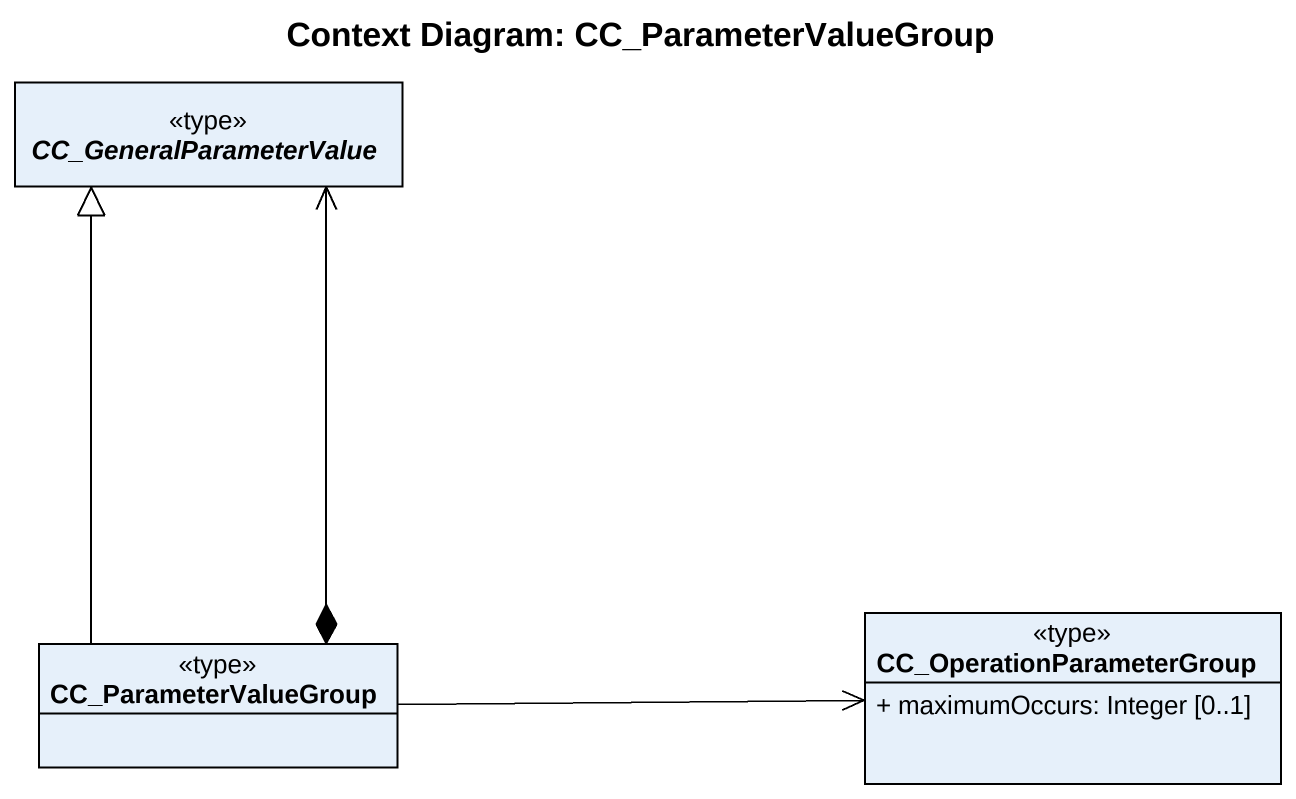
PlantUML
@startuml
title Context Diagram: CC_ParameterValueGroup
hide circle
hide empty members
skinparam classAttributeIconSize 0
abstract class CC_GeneralParameterValue <<type>>
class CC_ParameterValueGroup <<type>>
class CC_OperationParameterGroup <<type>> {
  + maximumOccurs: Integer [0..1]
}
CC_ParameterValueGroup *-up-> CC_GeneralParameterValue
CC_ParameterValueGroup -up-|> CC_GeneralParameterValue
CC_ParameterValueGroup -right-> CC_OperationParameterGroup
@enduml
